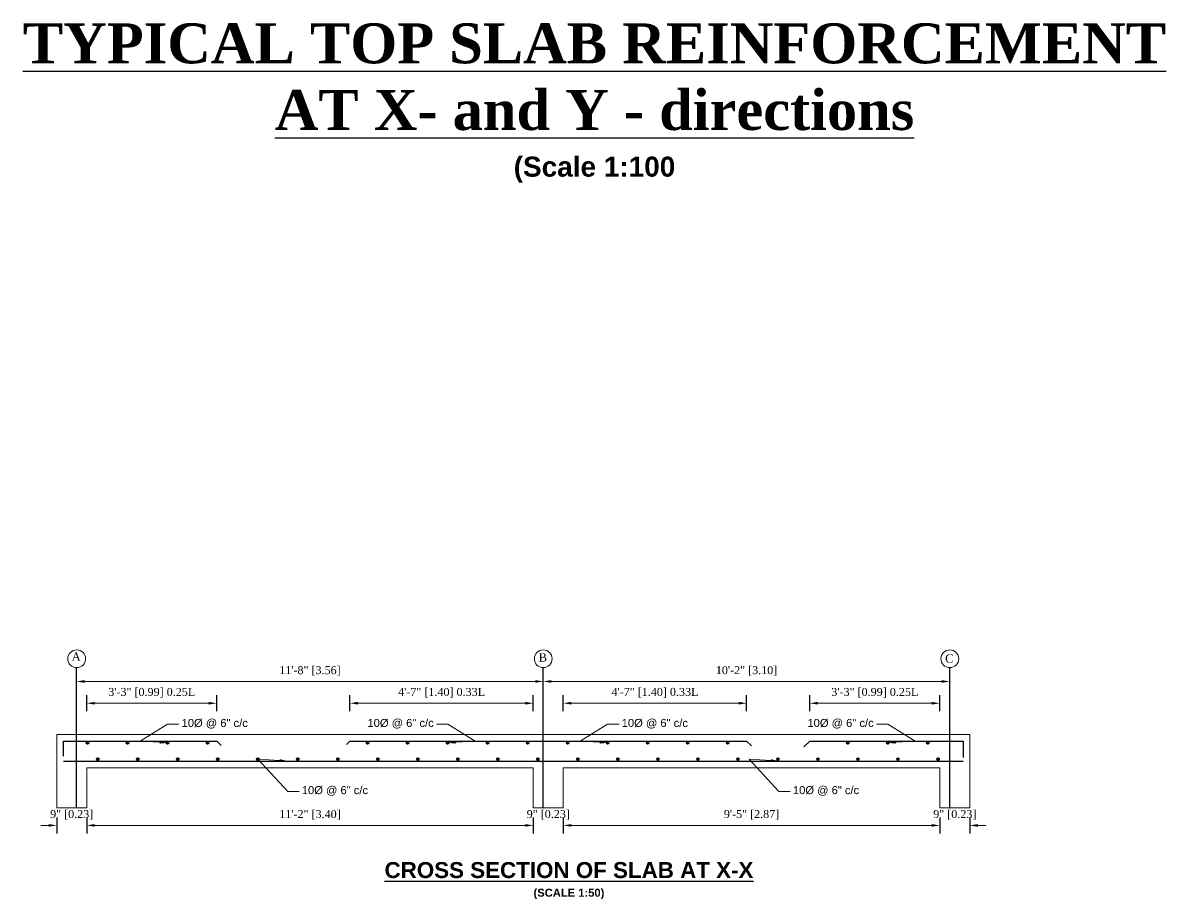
# Model space of a CAD drawing. Header units: feet. Extents: x 4160 to 31260, y -20219 to -1382.
# Drawn here: x 22229.2 to 22572.1, y -5274.7 to -5011.8 of the extents above; entities that cross this region are included whole.
import ezdxf
from ezdxf import colors
from ezdxf.entities.mleader import LeaderData, LeaderLine
from ezdxf.math import Vec2, Vec3

# ---------------------------------------------------------------- set-up
doc = ezdxf.new("R2010")
doc.units = ezdxf.units.FT
doc.header["$LTSCALE"] = 50
doc.header["$MEASUREMENT"] = 0
doc.header["$PDMODE"] = 34
doc.linetypes.add('CENTER', pattern=[2, 1.25, -0.25, 0.25, -0.25])
doc.layers.add('CL', color=253, linetype='CENTER')
doc.layers.add('IES_WR_TEMPLATE-TITLE TEXT', color=7, linetype='Continuous')
for name, color, linetype, lineweight in [('DIM', 7, 'Continuous', 9), ('DIMENISON', 152, 'Continuous', 9), ('IES_WR_Rebar Concrete Line', 2, 'Continuous', 15), ('IES_WR_Rebar-Main', 1, 'Continuous', 30), ('Reinforcement', 1, 'Continuous', 40), ('Text1', 3, 'Continuous', 25), ('wall', 6, 'Continuous', 40)]:
    doc.layers.add(name, color=color, linetype=linetype, lineweight=lineweight)
doc.styles.add('arial', font='times.ttf')
doc.styles.add('Arial Annotation', font='arial.ttf', dxfattribs={"height": 0.06})
doc.dimstyles.new('SECS', dxfattribs={"dimtxt": 0.06, "dimasz": 0.06, "dimexe": 0.06, "dimexo": 0, "dimgap": 0.04, "dimtad": 1, "dimdec": 0, "dimzin": 3, "dimdsep": 46, "dimlunit": 4, "dimtxsty": 'arial', "dimcen": 1.25, "dimclrd": 256, "dimclrt": 3, "dimadec": 0, "dimazin": 0, "dimtfac": 1, "dimtdec": 0, "dimtix": 1, "dimtofl": 0, "dimtmove": 2, "dimatfit": 1, "dimfxl": 0.06, "dimfxlon": 1, "dimtolj": 1, "dimtzin": 0, "dimlwd": -1, "dimarcsym": 0})

# ---------------------------------------------------------------- blocks, each defined once
blk = doc.blocks.new('*D466')
at = {"layer": 'Defpoints', "color": 0, "ltscale": 0.1, "transparency": 16777216}
for p in [(22239.31, -5247.24), (22248.31, -5247.24), (22248.31, -5252.56)]:
    blk.add_point(p, dxfattribs=at)
at = {"layer": 'DIM', "ltscale": 0.1, "transparency": 16777216}
for p, q in [((22236.91, -5252.56), (22234.51, -5252.56)), ((22250.71, -5252.56), (22253.11, -5252.56))]:
    blk.add_line(p, q, dxfattribs=at)
at = {"layer": 'DIM', "color": 0, "lineweight": -2, "ltscale": 0.1, "transparency": 16777216}
for p, q in [((22239.31, -5250.16), (22239.31, -5254.96)), ((22248.31, -5250.16), (22248.31, -5254.96))]:
    blk.add_line(p, q, dxfattribs=at)
at = {"layer": 'DIM', "ltscale": 0.1, "transparency": 16777216}
for points in [[(22236.91, -5252.16), (22236.91, -5252.96), (22239.31, -5252.56)], [(22250.71, -5252.16), (22250.71, -5252.96), (22248.31, -5252.56)]]:
    blk.add_solid(points, dxfattribs=at)
at = {"layer": 'DIM', "color": 3, "ltscale": 0.1, "transparency": 16777216, "insert": (22243.81, -5249.4), "char_height": 2.4, "attachment_point": 5, "style": 'arial'}
blk.add_mtext('\\A1;9" [0.23]', dxfattribs=at)
blk = doc.blocks.new('*D467')
at = {"layer": 'Defpoints', "color": 0, "ltscale": 0.1, "transparency": 16777216}
for p in [(22248.31, -5247.24), (22382.25, -5247.24), (22382.25, -5252.56)]:
    blk.add_point(p, dxfattribs=at)
at = {"layer": 'DIM', "color": 0, "lineweight": -2, "ltscale": 0.1, "transparency": 16777216}
for p, q in [((22248.31, -5250.16), (22248.31, -5254.96)), ((22382.25, -5250.16), (22382.25, -5254.96))]:
    blk.add_line(p, q, dxfattribs=at)
at = {"layer": 'DIM', "ltscale": 0.1, "transparency": 16777216}
blk.add_line((22250.71, -5252.56), (22379.85, -5252.56), dxfattribs=at)
for points in [[(22250.71, -5252.16), (22250.71, -5252.96), (22248.31, -5252.56)], [(22379.85, -5252.16), (22379.85, -5252.96), (22382.25, -5252.56)]]:
    blk.add_solid(points, dxfattribs=at)
at = {"layer": 'DIM', "color": 3, "ltscale": 0.1, "transparency": 16777216, "insert": (22315.28, -5249.4), "char_height": 2.4, "attachment_point": 5, "style": 'arial'}
blk.add_mtext('\\A1;11\'-2" [3.40]', dxfattribs=at)
blk = doc.blocks.new('*D468')
at = {"layer": 'Defpoints', "color": 0, "ltscale": 0.1, "transparency": 16777216}
for p in [(22382.25, -5247.24), (22391.25, -5247.24), (22391.25, -5252.56)]:
    blk.add_point(p, dxfattribs=at)
at = {"layer": 'DIM', "ltscale": 0.1, "transparency": 16777216}
for p, q in [((22379.85, -5252.56), (22377.45, -5252.56)), ((22393.65, -5252.56), (22396.05, -5252.56))]:
    blk.add_line(p, q, dxfattribs=at)
at = {"layer": 'DIM', "color": 0, "lineweight": -2, "ltscale": 0.1, "transparency": 16777216}
for p, q in [((22382.25, -5250.16), (22382.25, -5254.96)), ((22391.25, -5250.16), (22391.25, -5254.96))]:
    blk.add_line(p, q, dxfattribs=at)
at = {"layer": 'DIM', "ltscale": 0.1, "transparency": 16777216}
for points in [[(22379.85, -5252.16), (22379.85, -5252.96), (22382.25, -5252.56)], [(22393.65, -5252.16), (22393.65, -5252.96), (22391.25, -5252.56)]]:
    blk.add_solid(points, dxfattribs=at)
at = {"layer": 'DIM', "color": 3, "ltscale": 0.1, "transparency": 16777216, "insert": (22386.75, -5249.4), "char_height": 2.4, "attachment_point": 5, "style": 'arial'}
blk.add_mtext('\\A1;9" [0.23]', dxfattribs=at)
blk = doc.blocks.new('*D469')
at = {"layer": 'Defpoints', "color": 0, "ltscale": 0.1, "transparency": 16777216}
for p in [(22391.25, -5247.24), (22504.19, -5247.24), (22504.19, -5252.56)]:
    blk.add_point(p, dxfattribs=at)
at = {"layer": 'DIM', "color": 0, "lineweight": -2, "ltscale": 0.1, "transparency": 16777216}
for p, q in [((22391.25, -5250.16), (22391.25, -5254.96)), ((22504.19, -5250.16), (22504.19, -5254.96))]:
    blk.add_line(p, q, dxfattribs=at)
at = {"layer": 'DIM', "ltscale": 0.1, "transparency": 16777216}
blk.add_line((22393.65, -5252.56), (22501.79, -5252.56), dxfattribs=at)
for points in [[(22393.65, -5252.16), (22393.65, -5252.96), (22391.25, -5252.56)], [(22501.79, -5252.16), (22501.79, -5252.96), (22504.19, -5252.56)]]:
    blk.add_solid(points, dxfattribs=at)
at = {"layer": 'DIM', "color": 3, "ltscale": 0.1, "transparency": 16777216, "insert": (22447.72, -5249.4), "char_height": 2.4, "attachment_point": 5, "style": 'arial'}
blk.add_mtext('\\A1;9\'-5" [2.87]', dxfattribs=at)
blk = doc.blocks.new('*D470')
at = {"layer": 'Defpoints', "color": 0, "ltscale": 0.1, "transparency": 16777216}
for p in [(22504.19, -5247.24), (22513.19, -5247.24), (22513.19, -5252.56)]:
    blk.add_point(p, dxfattribs=at)
at = {"layer": 'DIM', "ltscale": 0.1, "transparency": 16777216}
for p, q in [((22501.79, -5252.56), (22499.39, -5252.56)), ((22515.59, -5252.56), (22517.99, -5252.56))]:
    blk.add_line(p, q, dxfattribs=at)
at = {"layer": 'DIM', "color": 0, "lineweight": -2, "ltscale": 0.1, "transparency": 16777216}
for p, q in [((22504.19, -5250.16), (22504.19, -5254.96)), ((22513.19, -5250.16), (22513.19, -5254.96))]:
    blk.add_line(p, q, dxfattribs=at)
at = {"layer": 'DIM', "ltscale": 0.1, "transparency": 16777216}
for points in [[(22501.79, -5252.16), (22501.79, -5252.96), (22504.19, -5252.56)], [(22515.59, -5252.16), (22515.59, -5252.96), (22513.19, -5252.56)]]:
    blk.add_solid(points, dxfattribs=at)
at = {"layer": 'DIM', "color": 3, "ltscale": 0.1, "transparency": 16777216, "insert": (22508.69, -5249.4), "char_height": 2.4, "attachment_point": 5, "style": 'arial'}
blk.add_mtext('\\A1;9" [0.23]', dxfattribs=at)
blk = doc.blocks.new('*D471')
at = {"layer": 'Defpoints', "color": 0, "ltscale": 0.1, "transparency": 16777216}
for p in [(22385.25, -5209.37), (22245.27, -5225.24), (22385.25, -5225.24)]:
    blk.add_point(p, dxfattribs=at)
at = {"layer": 'DIM', "color": 0, "lineweight": -2, "ltscale": 0.1, "transparency": 16777216}
for p, q in [((22245.27, -5211.77), (22245.27, -5206.97)), ((22385.25, -5211.77), (22385.25, -5206.97))]:
    blk.add_line(p, q, dxfattribs=at)
at = {"layer": 'DIM', "ltscale": 0.1, "transparency": 16777216}
blk.add_line((22247.67, -5209.37), (22382.85, -5209.37), dxfattribs=at)
for points in [[(22247.67, -5208.97), (22247.67, -5209.77), (22245.27, -5209.37)], [(22382.85, -5208.97), (22382.85, -5209.77), (22385.25, -5209.37)]]:
    blk.add_solid(points, dxfattribs=at)
at = {"layer": 'DIM', "color": 3, "ltscale": 0.1, "transparency": 16777216, "insert": (22315.26, -5206.22), "char_height": 2.4, "attachment_point": 5, "style": 'arial'}
blk.add_mtext('\\A1;11\'-8" [3.56]', dxfattribs=at)
blk = doc.blocks.new('*D472')
at = {"layer": 'Defpoints', "color": 0, "ltscale": 0.1, "transparency": 16777216}
for p in [(22507.19, -5209.37), (22385.25, -5225.24), (22507.19, -5225.24)]:
    blk.add_point(p, dxfattribs=at)
at = {"layer": 'DIM', "color": 0, "lineweight": -2, "ltscale": 0.1, "transparency": 16777216}
for p, q in [((22385.25, -5211.77), (22385.25, -5206.97)), ((22507.19, -5211.77), (22507.19, -5206.97))]:
    blk.add_line(p, q, dxfattribs=at)
at = {"layer": 'DIM', "ltscale": 0.1, "transparency": 16777216}
blk.add_line((22387.65, -5209.37), (22504.79, -5209.37), dxfattribs=at)
for points in [[(22387.65, -5208.97), (22387.65, -5209.77), (22385.25, -5209.37)], [(22504.79, -5208.97), (22504.79, -5209.77), (22507.19, -5209.37)]]:
    blk.add_solid(points, dxfattribs=at)
at = {"layer": 'DIM', "color": 3, "ltscale": 0.1, "transparency": 16777216, "insert": (22446.22, -5206.22), "char_height": 2.4, "attachment_point": 5, "style": 'arial'}
blk.add_mtext('\\A1;10\'-2" [3.10]', dxfattribs=at)
blk = doc.blocks.new('REBAR CUT')
at = {"layer": 'Reinforcement'}
blk.add_circle((0, 0), 0.024, dxfattribs=at)
blk = doc.blocks.new('*U398')
at = {"xscale": 11.25, "yscale": 11.25, "zscale": 11.25}
blk.add_blockref('REBAR CUT', (0, 0), dxfattribs=at)
blk = doc.blocks.new('*U399')
at = {"layer": 'wall', "color": 0, "linetype": 'ByBlock', "lineweight": -2, "transparency": 16777216}
for p in [(22407.01, -5418.17), (22419.01, -5418.17), (22431.01, -5418.17), (22443.01, -5418.17), (22455.01, -5418.17), (22467.01, -5418.17), (22479.01, -5418.17), (22491.01, -5418.17), (22503.01, -5418.17), (22515.01, -5418.17), (22527.01, -5418.17), (22539.01, -5418.17), (22551.01, -5418.17), (22563.01, -5418.17), (22575.01, -5418.17), (22587.01, -5418.17), (22599.01, -5418.17), (22611.01, -5418.17), (22623.01, -5418.17), (22635.01, -5418.17), (22647.01, -5418.17), (22659.01, -5418.17)]:
    blk.add_blockref('*U398', p, dxfattribs=at)
blk = doc.blocks.new('*D473')
at = {"layer": 'Defpoints', "color": 0, "ltscale": 0.1, "transparency": 16777216}
for p in [(22287.31, -5215.9), (22248.31, -5225.24), (22287.31, -5227.24)]:
    blk.add_point(p, dxfattribs=at)
at = {"layer": 'DIM', "color": 0, "lineweight": -2, "ltscale": 0.1, "transparency": 16777216}
for p, q in [((22248.31, -5218.3), (22248.31, -5213.5)), ((22287.31, -5218.3), (22287.31, -5213.5))]:
    blk.add_line(p, q, dxfattribs=at)
at = {"layer": 'DIM', "ltscale": 0.1, "transparency": 16777216}
blk.add_line((22250.71, -5215.9), (22284.91, -5215.9), dxfattribs=at)
for points in [[(22250.71, -5215.5), (22250.71, -5216.3), (22248.31, -5215.9)], [(22284.91, -5215.5), (22284.91, -5216.3), (22287.31, -5215.9)]]:
    blk.add_solid(points, dxfattribs=at)
at = {"layer": 'DIM', "color": 3, "ltscale": 0.1, "transparency": 16777216, "insert": (22267.81, -5212.75), "char_height": 2.4, "attachment_point": 5, "style": 'arial'}
blk.add_mtext('\\A1;3\'-3" [0.99] 0.25L', dxfattribs=at)
blk = doc.blocks.new('*D474')
at = {"layer": 'Defpoints', "color": 0, "ltscale": 0.1, "transparency": 16777216}
for p in [(22327.25, -5215.9), (22327.25, -5227.24), (22382.25, -5235.24)]:
    blk.add_point(p, dxfattribs=at)
at = {"layer": 'DIM', "color": 0, "lineweight": -2, "ltscale": 0.1, "transparency": 16777216}
for p, q in [((22327.25, -5218.3), (22327.25, -5213.5)), ((22382.25, -5218.3), (22382.25, -5213.5))]:
    blk.add_line(p, q, dxfattribs=at)
at = {"layer": 'DIM', "ltscale": 0.1, "transparency": 16777216}
blk.add_line((22379.85, -5215.9), (22329.65, -5215.9), dxfattribs=at)
for points in [[(22329.65, -5215.5), (22329.65, -5216.3), (22327.25, -5215.9)], [(22379.85, -5215.5), (22379.85, -5216.3), (22382.25, -5215.9)]]:
    blk.add_solid(points, dxfattribs=at)
at = {"layer": 'DIM', "color": 3, "ltscale": 0.1, "transparency": 16777216, "insert": (22354.75, -5212.75), "char_height": 2.4, "attachment_point": 5, "style": 'arial'}
blk.add_mtext('\\A1;4\'-7" [1.40] 0.33L', dxfattribs=at)
blk = doc.blocks.new('*D475')
at = {"layer": 'Defpoints', "color": 0, "ltscale": 0.1, "transparency": 16777216}
for p in [(22446.25, -5215.9), (22446.25, -5227.24), (22391.25, -5235.24)]:
    blk.add_point(p, dxfattribs=at)
at = {"layer": 'DIM', "color": 0, "lineweight": -2, "ltscale": 0.1, "transparency": 16777216}
for p, q in [((22391.25, -5218.3), (22391.25, -5213.5)), ((22446.25, -5218.3), (22446.25, -5213.5))]:
    blk.add_line(p, q, dxfattribs=at)
at = {"layer": 'DIM', "ltscale": 0.1, "transparency": 16777216}
blk.add_line((22393.65, -5215.9), (22443.85, -5215.9), dxfattribs=at)
for points in [[(22393.65, -5215.5), (22393.65, -5216.3), (22391.25, -5215.9)], [(22443.85, -5215.5), (22443.85, -5216.3), (22446.25, -5215.9)]]:
    blk.add_solid(points, dxfattribs=at)
at = {"layer": 'DIM', "color": 3, "ltscale": 0.1, "transparency": 16777216, "insert": (22418.75, -5212.75), "char_height": 2.4, "attachment_point": 5, "style": 'arial'}
blk.add_mtext('\\A1;4\'-7" [1.40] 0.33L', dxfattribs=at)
blk = doc.blocks.new('*D476')
at = {"layer": 'Defpoints', "color": 0, "ltscale": 0.1, "transparency": 16777216}
for p in [(22465.19, -5215.9), (22504.19, -5225.24), (22465.19, -5227.24)]:
    blk.add_point(p, dxfattribs=at)
at = {"layer": 'DIM', "color": 0, "lineweight": -2, "ltscale": 0.1, "transparency": 16777216}
for p, q in [((22465.19, -5218.3), (22465.19, -5213.5)), ((22504.19, -5218.3), (22504.19, -5213.5))]:
    blk.add_line(p, q, dxfattribs=at)
at = {"layer": 'DIM', "ltscale": 0.1, "transparency": 16777216}
blk.add_line((22501.79, -5215.9), (22467.59, -5215.9), dxfattribs=at)
for points in [[(22467.59, -5215.5), (22467.59, -5216.3), (22465.19, -5215.9)], [(22501.79, -5215.5), (22501.79, -5216.3), (22504.19, -5215.9)]]:
    blk.add_solid(points, dxfattribs=at)
at = {"layer": 'DIM', "color": 3, "ltscale": 0.1, "transparency": 16777216, "insert": (22484.69, -5212.75), "char_height": 2.4, "attachment_point": 5, "style": 'arial'}
blk.add_mtext('\\A1;3\'-3" [0.99] 0.25L', dxfattribs=at)

msp = doc.modelspace()

# ---------------------------------------------------------------- linework, layer by layer
at = {"layer": 'CL'}
for p, q in [((22245.27, -5247.24), (22245.27, -5205.22)), ((22385.25, -5247.24), (22385.25, -5205.22)), ((22507.19, -5247.24), (22507.19, -5205.22))]:
    msp.add_line(p, q, dxfattribs=at)
at = {"layer": 'DIMENISON'}
for centre in [(22245.31, -5202.55), (22385.25, -5202.55), (22507.19, -5202.55)]:
    msp.add_circle(centre, 2.67, dxfattribs=at)
at = {"layer": 'IES_WR_Rebar Concrete Line'}
for p, q in [((22239.31, -5225.24), (22239.31, -5247.24)), ((22513.19, -5225.24), (22513.19, -5247.24)), ((22248.31, -5235.24), (22248.31, -5247.24)), ((22382.25, -5235.24), (22382.25, -5247.24)), ((22391.25, -5235.24), (22391.25, -5247.24)), ((22504.19, -5235.24), (22504.19, -5247.24))]:
    msp.add_line(p, q, dxfattribs=at)
for points in [[(22239.31, -5225.24), (22513.19, -5225.24)], [(22248.31, -5235.24), (22382.25, -5235.24)], [(22391.25, -5235.24), (22504.19, -5235.24)], [(22239.31, -5247.24), (22248.31, -5247.24)], [(22382.25, -5247.24), (22391.25, -5247.24)], [(22504.19, -5247.24), (22513.19, -5247.24)]]:
    msp.add_lwpolyline(points, dxfattribs=at)
at = {"layer": 'IES_WR_Rebar-Main'}
for points in [[(22241.31, -5231.76), (22241.31, -5227.24), (22287.31, -5227.24)], [(22287.31, -5227.24), (22288.64, -5228.57)], [(22327.25, -5227.24), (22326.19, -5228.3)], [(22327.25, -5227.24), (22446.25, -5227.24)], [(22446.25, -5227.24), (22447.73, -5228.72)], [(22465.19, -5227.24), (22463.44, -5228.99)], [(22465.19, -5227.24), (22511.19, -5227.24), (22511.19, -5232.15)], [(22241.31, -5233.24), (22511.19, -5233.24)]]:
    msp.add_lwpolyline(points, dxfattribs=at)

# ---------------------------------------------------------------- block references
at = {"xscale": 11.25, "yscale": 11.25, "zscale": 11.25}
for p in [(22248.56, -5227.78), (22260.56, -5227.78), (22272.56, -5227.78), (22284.56, -5227.78), (22332.56, -5227.78), (22344.56, -5227.78), (22356.56, -5227.78), (22368.56, -5227.78), (22380.56, -5227.78), (22392.56, -5227.78), (22404.56, -5227.78), (22416.56, -5227.78), (22428.56, -5227.78), (22440.56, -5227.78), (22476.56, -5227.78), (22488.56, -5227.78), (22500.56, -5227.78)]:
    msp.add_blockref('REBAR CUT', p, dxfattribs=at)
at = {"layer": 'wall'}
msp.add_blockref('*U399', (-155.36, 185.47), dxfattribs=at)

# ---------------------------------------------------------------- texts
at = {"layer": 'IES_WR_TEMPLATE-TITLE TEXT', "attachment_point": 1, "style": 'Arial Annotation'}
for s, insert, char_height, width in [('\\pxqc;{\\fTimes New Roman|b1|i0|c0|p18;\\LTYPICAL TOP SLAB REINFORCEMENT \\PAT X- and Y - directions \\P\\fArial|b1|i0|c0|p34;\\H0.5x;\\l(Scale 1:100}', (22184.69, -5011.89), 12, 431.8473), ('\\pxqc;{\\fArial|b1|i0|c0|p34;\\LCROSS SECTION OF SLAB AT X-X\\P\\H0.5x;\\l(SCALE 1:50)}', (22317.43, -5263.56), 4.8, 151.0404)]:
    msp.add_mtext(s, dxfattribs=dict(at, insert=insert, char_height=char_height, width=width))
at = {"layer": 'Text1', "lineweight": 30, "char_height": 2.5, "width": 4.3991, "attachment_point": 2, "style": 'arial'}
for s, insert in [('A', (22245.15, -5200.66)), ('B', (22385.1, -5200.9)), ('C', (22507.04, -5201.22))]:
    msp.add_mtext(s, dxfattribs=dict(at, insert=insert))

# ---------------------------------------------------------------- dimensions: what is measured, and where the dimension line sits
at = {"layer": 'DIM', "ltscale": 0.1}
for base, p1, p2, picture, middle in [((22385.25, -5209.37), (22245.27, -5225.24), (22385.25, -5225.24), '*D471', (22315.26, -5206.22)), ((22507.19, -5209.37), (22385.25, -5225.24), (22507.19, -5225.24), '*D472', (22446.22, -5206.22)), ((22248.31, -5252.56), (22239.31, -5247.24), (22248.31, -5247.24), '*D466', (22243.81, -5249.4)), ((22382.25, -5252.56), (22248.31, -5247.24), (22382.25, -5247.24), '*D467', (22315.28, -5249.4)), ((22391.25, -5252.56), (22382.25, -5247.24), (22391.25, -5247.24), '*D468', (22386.75, -5249.4)), ((22504.19, -5252.56), (22391.25, -5247.24), (22504.19, -5247.24), '*D469', (22447.72, -5249.4)), ((22513.19, -5252.56), (22504.19, -5247.24), (22513.19, -5247.24), '*D470', (22508.69, -5249.4))]:
    dim = msp.add_linear_dim(base=base, p1=p1, p2=p2, dimstyle='SECS', override={"dimscale": 0, "dimtix": 1, "dimtofl": 0, "dimtmove": 2, "dimatfit": 1}, dxfattribs=at)
    dim.commit()
    dim.dimension.update_dxf_attribs({"geometry": picture, "text_midpoint": middle})
for base, p1, p2, text, picture, middle in [((22287.31, -5215.9), (22248.31, -5225.24), (22287.31, -5227.24), '<> 0.25L', '*D473', (22267.81, -5212.75)), ((22327.25, -5215.9), (22382.25, -5235.24), (22327.25, -5227.24), '<> 0.33L', '*D474', (22354.75, -5212.75))]:
    dim = msp.add_linear_dim(base=base, p1=p1, p2=p2, text=text, dimstyle='SECS', override={"dimscale": 0, "dimtix": 1, "dimtofl": 0, "dimtmove": 2, "dimatfit": 1}, dxfattribs=at)
    dim.commit()
    dim.dimension.update_dxf_attribs({"geometry": picture, "text_midpoint": middle})
for base, p1, p2, text, picture, middle in [((22446.25, -5215.9), (22391.25, -5235.24), (22446.25, -5227.24), '<> 0.33L', '*D475', (22418.75, -5212.75)), ((22465.19, -5215.9), (22504.19, -5225.24), (22465.19, -5227.24), '<> 0.25L', '*D476', (22484.69, -5212.75))]:
    dim = msp.add_linear_dim(base=base, p1=p1, p2=p2, angle=180, text=text, dimstyle='SECS', override={"dimscale": 0, "dimtix": 1, "dimtofl": 0, "dimtmove": 2, "dimatfit": 1}, dxfattribs=at)
    dim.commit()
    dim.dimension.update_dxf_attribs({"geometry": picture, "text_midpoint": middle})

# ---------------------------------------------------------------- leaders
ml = msp.add_multileader_mtext('Standard', dxfattribs=at)
ml.set_content('10%%C @ 6" c/c', color=256, style='Arial Annotation')
ml.set_leader_properties(color=256, linetype='ByLayer', lineweight=-1)
ml.build(insert=Vec2(0, 0))
ml.multileader.update_dxf_attribs({"text_left_attachment_type": 2, "text_right_attachment_type": 2, "dogleg_length": 0.0853, "arrow_head_size": 2.4, "scale": 40})
ctx = ml.context
ctx.base_point, ctx.scale, ctx.char_height, ctx.arrow_head_size, ctx.landing_gap_size, ctx.plane_origin = Vec3(22275.97, -5222.22), 40, 2.4, 2.4, 0.8, Vec3(22272.56, -5227.78)
ctx.left_attachment, ctx.right_attachment = 2, 2
notes = []
notes.append((ctx, [(0, (1, 1, 0), (22272.56, -5222.22), (1, 0), 3.41, [(1, [(22272.56, -5227.78), (22264.31, -5227.24)], 0, [])])]))
ctx.mtext.insert, ctx.mtext.flow_direction = Vec3(22276.77, -5220.62), 5
ml = msp.add_multileader_mtext('Standard', dxfattribs=at)
ml.set_content('10%%C @ 6" c/c', color=256, style='Arial Annotation')
ml.set_leader_properties(color=256, linetype='ByLayer', lineweight=-1)
ml.build(insert=Vec2(0, 0))
ml.multileader.update_dxf_attribs({"text_left_attachment_type": 2, "text_right_attachment_type": 2, "dogleg_length": 0.0853, "arrow_head_size": 2.4, "scale": 40})
ctx = ml.context
ctx.base_point, ctx.scale, ctx.char_height, ctx.arrow_head_size, ctx.landing_gap_size, ctx.plane_origin = Vec3(22332.11, -5222.22), 40, 2.4, 2.4, 0.8, Vec3(22356.6, -5227.78)
ctx.left_attachment, ctx.right_attachment, ctx.text_align_type = 2, 2, 2
notes.append((ctx, [(0, (1, 1, 0), (22356.6, -5222.22), (-1, 0), 3.41, [(1, [(22356.6, -5227.78), (22364.86, -5227.24)], 0, [])])]))
ctx.mtext.insert, ctx.mtext.alignment, ctx.mtext.flow_direction = Vec3(22352.39, -5220.62), 3, 5
ml = msp.add_multileader_mtext('Standard', dxfattribs=at)
ml.set_content('10%%C @ 6" c/c', color=256, style='Arial Annotation')
ml.set_leader_properties(color=256, linetype='ByLayer', lineweight=-1)
ml.build(insert=Vec2(0, 0))
ml.multileader.update_dxf_attribs({"text_left_attachment_type": 2, "text_right_attachment_type": 2, "dogleg_length": 0.0853, "arrow_head_size": 2.4, "scale": 40})
ctx = ml.context
ctx.base_point, ctx.scale, ctx.char_height, ctx.arrow_head_size, ctx.landing_gap_size, ctx.plane_origin = Vec3(22407.97, -5222.22), 40, 2.4, 2.4, 0.8, Vec3(22404.56, -5227.78)
ctx.left_attachment, ctx.right_attachment = 2, 2
notes.append((ctx, [(0, (1, 1, 0), (22404.56, -5222.22), (1, 0), 3.41, [(1, [(22404.56, -5227.78), (22396.31, -5227.24)], 0, [])])]))
ctx.mtext.insert, ctx.mtext.flow_direction = Vec3(22408.77, -5220.62), 5
ml = msp.add_multileader_mtext('Standard', dxfattribs=at)
ml.set_content('10%%C @ 6" c/c', color=256, style='Arial Annotation')
ml.set_leader_properties(color=256, linetype='ByLayer', lineweight=-1)
ml.build(insert=Vec2(0, 0))
ml.multileader.update_dxf_attribs({"text_left_attachment_type": 2, "text_right_attachment_type": 2, "dogleg_length": 0.0853, "arrow_head_size": 2.4, "scale": 40})
ctx = ml.context
ctx.base_point, ctx.scale, ctx.char_height, ctx.arrow_head_size, ctx.landing_gap_size, ctx.plane_origin = Vec3(22464.07, -5222.22), 40, 2.4, 2.4, 0.8, Vec3(22488.56, -5227.78)
ctx.left_attachment, ctx.right_attachment, ctx.text_align_type = 2, 2, 2
notes.append((ctx, [(0, (1, 1, 0), (22488.56, -5222.22), (-1, 0), 3.41, [(1, [(22488.56, -5227.78), (22496.81, -5227.24)], 0, [])])]))
ctx.mtext.insert, ctx.mtext.alignment, ctx.mtext.flow_direction = Vec3(22484.35, -5220.62), 3, 5
ml = msp.add_multileader_mtext('Standard', dxfattribs=at)
ml.set_content('10%%C @ 6" c/c', color=256, style='Arial Annotation')
ml.set_leader_properties(color=256, linetype='ByLayer', lineweight=-1)
ml.build(insert=Vec2(0, 0))
ml.multileader.update_dxf_attribs({"text_left_attachment_type": 2, "text_right_attachment_type": 2, "dogleg_length": 0.0853, "arrow_head_size": 2.4, "scale": 40})
ctx = ml.context
ctx.base_point, ctx.scale, ctx.char_height, ctx.arrow_head_size, ctx.landing_gap_size, ctx.plane_origin = Vec3(22312.02, -5242.37), 40, 2.4, 2.4, 0.8, Vec3(22308.61, -5236.81)
ctx.left_attachment, ctx.right_attachment = 2, 2
notes.append((ctx, [(0, (1, 1, 0), (22308.61, -5242.37), (1, 0), 3.41, [(1, [(22308.61, -5233.24), (22299.65, -5232.7)], 0, [])])]))
ctx.mtext.insert, ctx.mtext.flow_direction = Vec3(22312.82, -5240.78), 5
ml = msp.add_multileader_mtext('Standard', dxfattribs=at)
ml.set_content('10%%C @ 6" c/c', color=256, style='Arial Annotation')
ml.set_leader_properties(color=256, linetype='ByLayer', lineweight=-1)
ml.build(insert=Vec2(0, 0))
ml.multileader.update_dxf_attribs({"text_left_attachment_type": 2, "text_right_attachment_type": 2, "dogleg_length": 0.0853, "arrow_head_size": 2.4, "scale": 40})
ctx = ml.context
ctx.base_point, ctx.scale, ctx.char_height, ctx.arrow_head_size, ctx.landing_gap_size, ctx.plane_origin = Vec3(22459.33, -5242.37), 40, 2.4, 2.4, 0.8, Vec3(22455.91, -5236.81)
ctx.left_attachment, ctx.right_attachment = 2, 2
notes.append((ctx, [(0, (1, 1, 0), (22455.91, -5242.37), (1, 0), 3.41, [(1, [(22455.91, -5233.24), (22446.96, -5232.7)], 0, [])])]))
ctx.mtext.insert, ctx.mtext.flow_direction = Vec3(22460.13, -5240.78), 5
for ctx, leaders in notes:
    for number, flags, end, landing, length, lines in leaders:
        leader = LeaderData()
        leader.index, (leader.has_last_leader_line, leader.has_dogleg_vector, leader.attachment_direction) = number, flags
        leader.last_leader_point, leader.dogleg_vector, leader.dogleg_length = Vec3(end), Vec3(landing), length
        for number, points, colour, breaks in lines:
            line = LeaderLine()
            line.index, line.vertices, line.color, line.breaks = number, Vec3.list(points), colors.encode_raw_color(colour), breaks
            leader.lines.append(line)
        ctx.leaders.append(leader)

doc.saveas('drawing.dxf')
